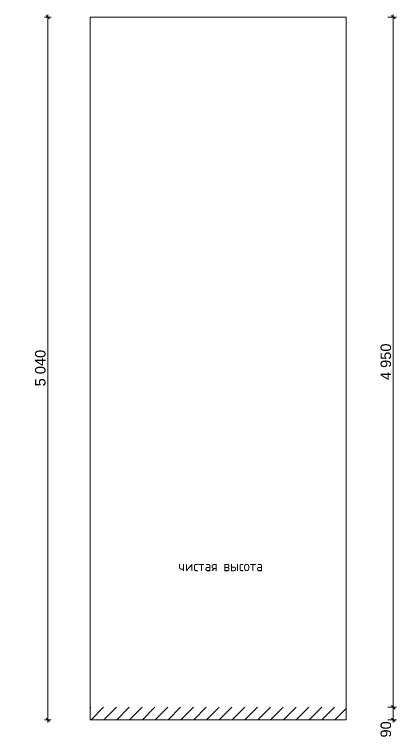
# Model space of a CAD drawing. Header units: millimetres. Extents: x 2336463 to 2579121, y 595385 to 778077.
# Drawn here: x 2470429 to 2473167, y 628847 to 634032 of the extents above; entities that cross this region are included whole.
import ezdxf

# ---------------------------------------------------------------- set-up
doc = ezdxf.new("R2010")
doc.units = ezdxf.units.MM
doc.header["$MEASUREMENT"] = 0
for name, color, linetype, lineweight, true_color in [('+потолки_Ном._пера__58', 7, 'Continuous', 5, 0xdf0000), ('+развертка_Ном._пера__242', 7, 'Continuous', 13, 0x1b55b5), ('1 Планировка размеры_Ном._пера__242', 7, 'Continuous', 13, 0x1b55b5)]:
    doc.layers.add(name, color=color, linetype=linetype, lineweight=lineweight, true_color=true_color)
doc.layers.add('1 Планировка размеры', color=7, linetype='Continuous')
doc.layers.add('Интерьер - Мебель_Ном._пера__1', color=7, linetype='Continuous', lineweight=13)
doc.styles.add('СГЕНЕРИР_СТИЛЬ_1', font='arial.ttf')
doc.styles.add('СГЕНЕРИР_СТИЛЬ_4', font='isocp.shx')
doc.dimstyles.new('СГЕНЕРИР_СТИЛЬ__2', dxfattribs={"dimtxt": 75, "dimasz": 23.75, "dimexe": 0.18, "dimexo": 300, "dimgap": 0, "dimtad": 1, "dimdec": 0, "dimzin": 0, "dimdsep": 46, "dimtxsty": 'СГЕНЕРИР_СТИЛЬ_1', "dimblk": 'ARROWHEAD_6', "dimblk1": 'ARROWHEAD_6', "dimblk2": 'ARROWHEAD_6', "dimcen": 0.09, "dimclrd": 256, "dimclre": 256, "dimclrt": 256, "dimazin": 0, "dimtfac": 1, "dimtdec": 4, "dimtmove": 0, "dimatfit": 3, "dimfxl": 0, "dimtolj": 1, "dimtzin": 0, "dimarcsym": 0})

# ---------------------------------------------------------------- blocks, each defined once
blk = doc.blocks.new('*D2192', base_point=(2086872, 585813.7))
at = {"layer": '1 Планировка размеры_Ном._пера__242', "color": 152, "linetype": 'Continuous', "lineweight": 13, "true_color": 0x1b55b5}
for p, q in [((2470667.4, 634013.7), (2470667.4, 634032.5)), ((2470690.8, 634013.7), (2470644, 634013.7)), ((2470679.9, 634001.2), (2470654.9, 634026.2)), ((2470667.4, 628973.7), (2470667.4, 634013.7)), ((2470690.8, 628973.7), (2470644, 628973.7)), ((2470654.9, 628986.2), (2470679.9, 628961.2)), ((2470667.4, 628955), (2470667.4, 628973.7))]:
    blk.add_line(p, q, dxfattribs=at)
at = {"layer": '1 Планировка размеры_Ном._пера__242', "color": 152, "lineweight": 13, "true_color": 0x1b55b5, "insert": (2470652.4, 631365.5), "char_height": 75, "attachment_point": 7, "rotation": 90, "style": 'СГЕНЕРИР_СТИЛЬ_1'}
blk.add_mtext('\\A1;{\\pql;\\fArial|b0|i0|c204|p38;5\xa0040}', dxfattribs=at)
blk = doc.blocks.new('ARROWHEAD_6')
at = {"color": 0, "linetype": 'Continuous', "lineweight": 0}
for p, q in [((0, 0), (-1, 0)), ((-0.5, -0.5), (0.5, 0.5))]:
    blk.add_line(p, q, dxfattribs=at)
blk = doc.blocks.new('*D2195', base_point=(2086872, 585813.7))
at = {"layer": '1 Планировка размеры_Ном._пера__242', "color": 152, "linetype": 'Continuous', "lineweight": 13, "true_color": 0x1b55b5}
for p, q in [((2473167.1, 629064), (2473105.9, 629064)), ((2473131.1, 629076.5), (2473156.1, 629051.5)), ((2473143.6, 628973.7), (2473143.6, 629064)), ((2473167.1, 628973.7), (2473105.9, 628973.7)), ((2473131.1, 628986.2), (2473156.1, 628961.2)), ((2473143.6, 628955), (2473143.6, 628973.7))]:
    blk.add_line(p, q, dxfattribs=at)
at = {"layer": '1 Планировка размеры_Ном._пера__242', "color": 152, "lineweight": 13, "true_color": 0x1b55b5, "insert": (2473128.6, 628847.4), "char_height": 75, "attachment_point": 7, "rotation": 90, "style": 'СГЕНЕРИР_СТИЛЬ_1'}
blk.add_mtext('\\A1;{\\pql;\\fArial|b0|i0|c204|p38;90}', dxfattribs=at)
blk = doc.blocks.new('*D2196', base_point=(2086872, 585813.7))
at = {"layer": '1 Планировка размеры_Ном._пера__242', "color": 152, "linetype": 'Continuous', "lineweight": 13, "true_color": 0x1b55b5}
for p, q in [((2473143.6, 634013.7), (2473143.6, 634032.5)), ((2473167.1, 634013.7), (2473105.9, 634013.7)), ((2473156.1, 634001.2), (2473131.1, 634026.2)), ((2473143.6, 629064), (2473143.6, 634013.7)), ((2473167.1, 629064), (2473105.9, 629064)), ((2473131.1, 629076.5), (2473156.1, 629051.5))]:
    blk.add_line(p, q, dxfattribs=at)
at = {"layer": '1 Планировка размеры_Ном._пера__242', "color": 152, "lineweight": 13, "true_color": 0x1b55b5, "insert": (2473128.6, 631410.6), "char_height": 75, "attachment_point": 7, "rotation": 90, "style": 'СГЕНЕРИР_СТИЛЬ_1'}
blk.add_mtext('\\A1;{\\pql;\\fArial|b0|i0|c204|p38;4\xa0950}', dxfattribs=at)

msp = doc.modelspace()

# ---------------------------------------------------------------- hatches: boundary and pattern name
at = {"layer": '+потолки_Ном._пера__58', "linetype": 'Continuous', "lineweight": 5, "true_color": 0xdf0000}
h = msp.add_hatch(dxfattribs=at)
h.set_pattern_fill('Линии_Наклонные__Шаг_1_5_', color=12, style=0, pattern_type=2)
h.set_pattern_definition([(45, (2086872.015, 585813.686), (-45.961939, 45.961939), [])])
h.paths.add_polyline_path([(2470970.9, 628973.7), (2472805.9, 628973.7), (2472805.9, 629064), (2470970.9, 629064)])

# ---------------------------------------------------------------- linework, layer by layer
at = {"layer": 'Интерьер - Мебель_Ном._пера__1', "color": 7, "linetype": 'Continuous', "lineweight": 13}
for p, q in [((2470970.9, 634013.7), (2472805.9, 634013.7)), ((2470970.9, 628973.7), (2470970.9, 634013.7)), ((2472805.9, 634013.7), (2472805.9, 628973.7)), ((2472805.9, 628973.7), (2470970.9, 628973.7))]:
    msp.add_line(p, q, dxfattribs=at)

# ---------------------------------------------------------------- texts
at = {"layer": '+развертка_Ном._пера__242', "color": 152, "linetype": 'Continuous', "lineweight": 13, "true_color": 0x1b55b5, "insert": (2471604.3, 630115.1), "char_height": 75, "attachment_point": 1, "style": 'СГЕНЕРИР_СТИЛЬ_4'}
msp.add_mtext('\\A1;{\\pql;\\Fisocp.shx;чистая высота}', dxfattribs=at)

# ---------------------------------------------------------------- dimensions: what is measured, and where the dimension line sits
at = {"layer": '1 Планировка размеры', "color": 152, "linetype": 'Continuous', "lineweight": 13, "true_color": 0x1b55b5}
for base, p1, p2, picture, middle in [((2470667.4, 634013.7), (2470970.9, 628973.7), (2470970.9, 634013.7), '*D2192', (2470614.9, 631494.3)), ((2473143.6, 634013.7), (2472805.9, 629064), (2472805.9, 634013.7), '*D2196', (2473091.1, 631539.4)), ((2473143.6, 629064), (2472805.9, 628973.7), (2472805.9, 629064), '*D2195', (2473091.1, 628904.6))]:
    dim = msp.add_linear_dim(base=base, p1=p1, p2=p2, angle=90, dimstyle='СГЕНЕРИР_СТИЛЬ__2', dxfattribs=at)
    dim.commit()
    dim.dimension.update_dxf_attribs({"geometry": picture, "text_midpoint": middle, "dimtype": 160, "text_rotation": 90})

doc.saveas('drawing.dxf')
